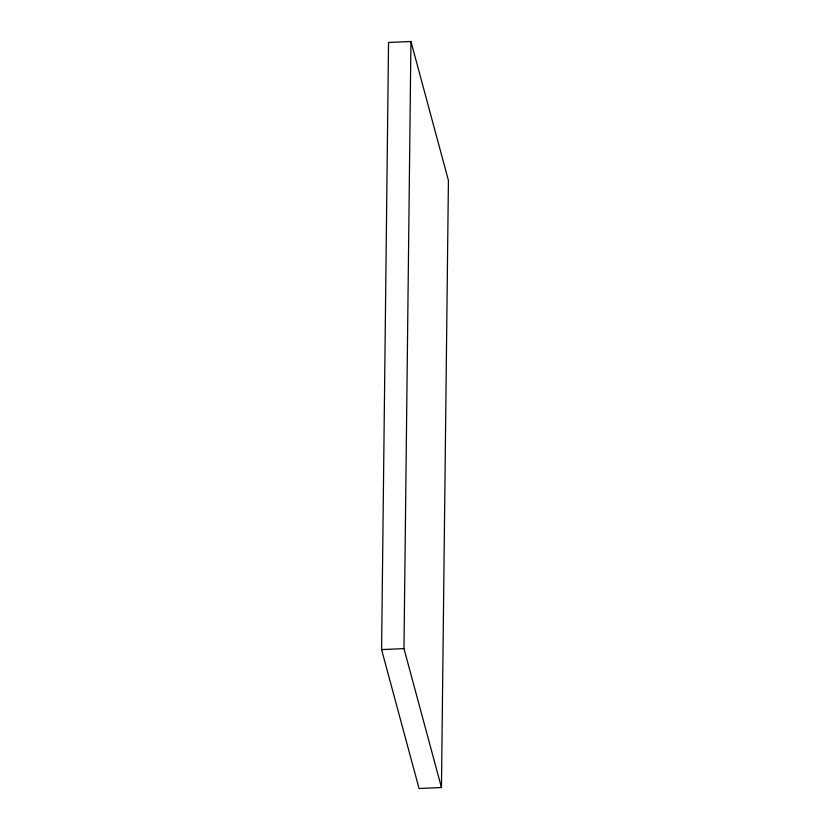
<?xml version="1.0" encoding="UTF-8"?>
<svg xmlns="http://www.w3.org/2000/svg" width="830" height="830" viewBox="0 0 830 830"><rect width="100%" height="100%" fill="white"/><g stroke="black" fill="none" stroke-linecap="round" stroke-linejoin="round"><path stroke-width="1.25" d="M381.582 649.589L388.544 42.475L410.943 41.5L448.418 180.411L441.456 787.525L419.057 788.5L381.582 649.589L403.982 648.614L441.456 787.525M403.982 648.614L410.943 41.5"/></g></svg>
